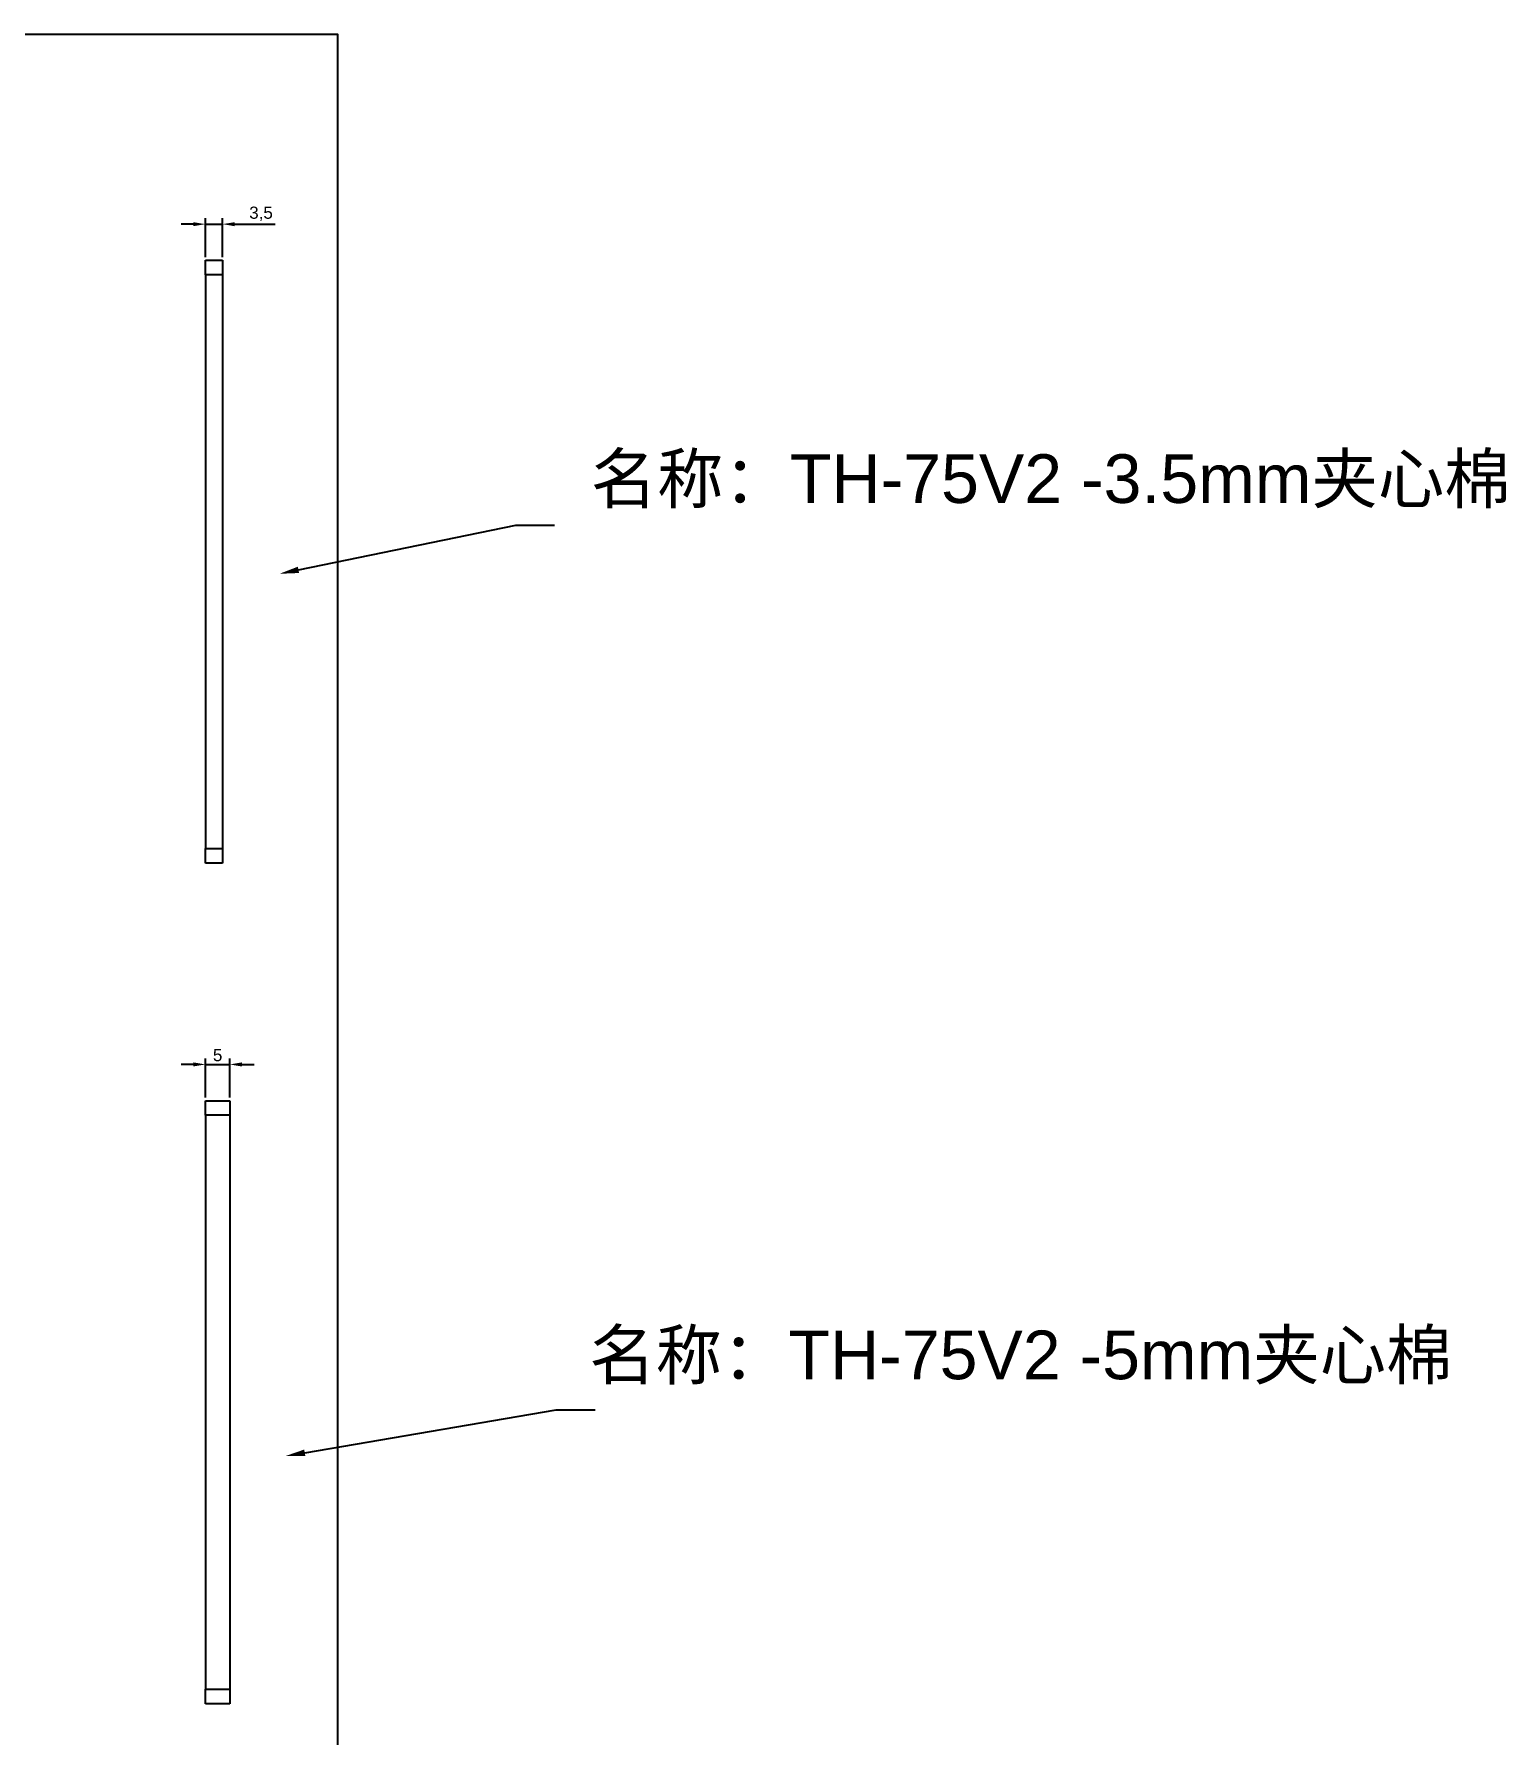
# Model space of a CAD drawing. Header units: millimetres. Extents: x 2210 to 4733, y 577 to 1929.
# Drawn here: x 4378.2 to 4680.5, y 1579.1 to 1928.6 of the extents above; entities that cross this region are included whole.
import ezdxf
from ezdxf import colors
from ezdxf.entities.mleader import LeaderData, LeaderLine
from ezdxf.math import Vec2, Vec3

# ---------------------------------------------------------------- set-up
doc = ezdxf.new("R2010")
doc.units = ezdxf.units.MM
doc.styles.get("Standard").update_dxf_attribs({"font": 'arial.ttf'})
doc.dimstyles.new('ISO-25', dxfattribs={"dimtxt": 2.5, "dimasz": 2.5, "dimexe": 1.25, "dimexo": 0.625, "dimtad": 1, "dimtxsty": 'Standard', "dimcen": 2.5, "dimadec": 0, "dimazin": 0, "dimtfac": 1, "dimtmove": 0, "dimatfit": 3, "dimfxl": 1, "dimarcsym": 0})

# ---------------------------------------------------------------- blocks, each defined once
blk = doc.blocks.new('*D37')
at = {"color": 0, "lineweight": -2, "transparency": 16777216}
for p, q in [((4413.44, 1882.77), (4413.44, 1890.78)), ((4416.94, 1882.77), (4416.94, 1890.78)), ((4410.94, 1889.53), (4408.44, 1889.53)), ((4413.44, 1889.53), (4416.94, 1889.53)), ((4419.44, 1889.53), (4427.76, 1889.53))]:
    blk.add_line(p, q, dxfattribs=at)
at = {"color": 0, "transparency": 16777216}
for points in [[(4410.94, 1889.94), (4410.94, 1889.11), (4413.44, 1889.53)], [(4419.44, 1889.94), (4419.44, 1889.11), (4416.94, 1889.53)]]:
    blk.add_solid(points, dxfattribs=at)
at = {"layer": 'Defpoints', "color": 0, "transparency": 16777216}
for p in [(4416.94, 1889.53), (4413.44, 1882.14), (4416.94, 1882.14)]:
    blk.add_point(p, dxfattribs=at)
at = {"color": 0, "transparency": 16777216, "insert": (4424.85, 1891.65), "char_height": 2.5, "attachment_point": 5}
blk.add_mtext('3,5', dxfattribs=at)
blk = doc.blocks.new('*D40')
at = {"color": 0, "lineweight": -2, "transparency": 16777216}
for p, q in [((4410.94, 1716.98), (4408.44, 1716.98)), ((4413.44, 1710.16), (4413.44, 1718.23)), ((4413.44, 1716.98), (4418.44, 1716.98)), ((4418.44, 1710.16), (4418.44, 1718.23)), ((4420.94, 1716.98), (4423.44, 1716.98))]:
    blk.add_line(p, q, dxfattribs=at)
at = {"color": 0, "transparency": 16777216}
for points in [[(4410.94, 1717.4), (4410.94, 1716.56), (4413.44, 1716.98)], [(4420.94, 1717.4), (4420.94, 1716.56), (4418.44, 1716.98)]]:
    blk.add_solid(points, dxfattribs=at)
at = {"layer": 'Defpoints', "color": 0, "transparency": 16777216}
for p in [(4418.44, 1716.98), (4413.44, 1709.54), (4418.44, 1709.54)]:
    blk.add_point(p, dxfattribs=at)
at = {"color": 0, "transparency": 16777216, "insert": (4415.94, 1718.88), "char_height": 2.5, "attachment_point": 5}
blk.add_mtext('5', dxfattribs=at)

msp = doc.modelspace()

# ---------------------------------------------------------------- linework, layer by layer
at = {"color": 7, "linetype": 'Continuous', "lineweight": 25}
for p, q in [((4413.442, 1882.142), (4416.942, 1882.142)), ((4413.442, 1879.142), (4413.442, 1882.142)), ((4416.942, 1882.142), (4416.942, 1758.317)), ((4416.942, 1879.142), (4413.442, 1879.142)), ((4413.442, 1879.142), (4413.442, 1761.317)), ((4413.442, 1761.317), (4416.942, 1761.317)), ((4413.442, 1758.317), (4413.442, 1761.317)), ((4416.942, 1758.317), (4413.442, 1758.317)), ((4413.442, 1709.538), (4418.442, 1709.538)), ((4413.442, 1706.538), (4413.442, 1709.538)), ((4418.442, 1709.538), (4418.442, 1585.704)), ((4418.442, 1706.538), (4413.442, 1706.538)), ((4413.442, 1706.538), (4413.442, 1588.713)), ((4413.442, 1588.713), (4418.442, 1588.713)), ((4413.442, 1585.713), (4413.442, 1588.713)), ((4418.442, 1585.713), (4413.442, 1585.713))]:
    msp.add_line(p, q, dxfattribs=at)
at = {"color": 1}
for points in [[(4017.634, 1737.063), (4017.634, 1928.57), (4440.561, 1928.57), (4440.561, 1737.063)], [(4440.561, 1737.063), (4440.561, 1545.555), (4017.634, 1545.555), (4017.634, 1737.063)]]:
    msp.add_lwpolyline(points, dxfattribs=at)

# ---------------------------------------------------------------- texts
at = {"char_height": 10, "attachment_point": 1}
for s, width, insert in [('{\\fSimSun|b0|i0|c134|p2;名称：}TH-75V2 -3.5mm{\\fSimSun|b0|i0|c134|p2;夹心棉}', 206.70251, (4492.563, 1842.275)), ('{\\fSimSun|b0|i0|c134|p2;名称：}TH-75V2 -5mm{\\fSimSun|b0|i0|c134|p2;夹心棉}', 247.67406, (4492.264, 1662.335))]:
    msp.add_mtext_dynamic_manual_height_columns(s, width=width, gutter_width=12.5, heights=[0], dxfattribs=dict(at, insert=insert))

# ---------------------------------------------------------------- dimensions: what is measured, and where the dimension line sits
at = {"color": 5}
for base, p1, p2, picture, middle in [((4416.942, 1889.528), (4413.442, 1882.142), (4416.942, 1882.142), '*D37', (4424.851, 1891.655)), ((4418.442, 1716.981), (4413.442, 1709.538), (4418.442, 1709.538), '*D40', (4415.942, 1718.877))]:
    dim = msp.add_linear_dim(base=base, p1=p1, p2=p2, dimstyle='ISO-25', dxfattribs=at)
    dim.commit()
    dim.dimension.update_dxf_attribs({"geometry": picture, "text_midpoint": middle})

# ---------------------------------------------------------------- leaders
ml = msp.add_multileader_mtext('Standard')
ml.set_content('', color=256)
ml.set_leader_properties()
ml.build(insert=Vec2(0, 0))
ctx = ml.context
ctx.base_point, ctx.plane_origin = Vec3(4485.154, 1827.728), Vec3(4428.629, 1817.733)
notes = []
notes.append((ctx, [(0, (1, 1, 0), (4477.154, 1827.728), (1, 0), 8, [(0, [(4428.629, 1817.733)], 0, [])])]))
ctx.mtext.insert, ctx.mtext.flow_direction = Vec3(4487.154, 1829.728), 5
ml = msp.add_multileader_mtext('Standard')
ml.set_content('', color=256)
ml.set_leader_properties()
ml.build(insert=Vec2(0, 0))
ctx = ml.context
ctx.base_point, ctx.plane_origin = Vec3(4493.488, 1646.08), Vec3(4429.891, 1636.573)
notes.append((ctx, [(0, (1, 1, 0), (4485.488, 1646.08), (1, 0), 8, [(0, [(4429.891, 1636.573)], 0, [])])]))
ctx.mtext.insert, ctx.mtext.flow_direction = Vec3(4495.488, 1648.08), 5
for ctx, leaders in notes:
    for number, flags, end, landing, length, lines in leaders:
        leader = LeaderData()
        leader.index, (leader.has_last_leader_line, leader.has_dogleg_vector, leader.attachment_direction) = number, flags
        leader.last_leader_point, leader.dogleg_vector, leader.dogleg_length = Vec3(end), Vec3(landing), length
        for number, points, colour, breaks in lines:
            line = LeaderLine()
            line.index, line.vertices, line.color, line.breaks = number, Vec3.list(points), colors.encode_raw_color(colour), breaks
            leader.lines.append(line)
        ctx.leaders.append(leader)

doc.saveas('drawing.dxf')
